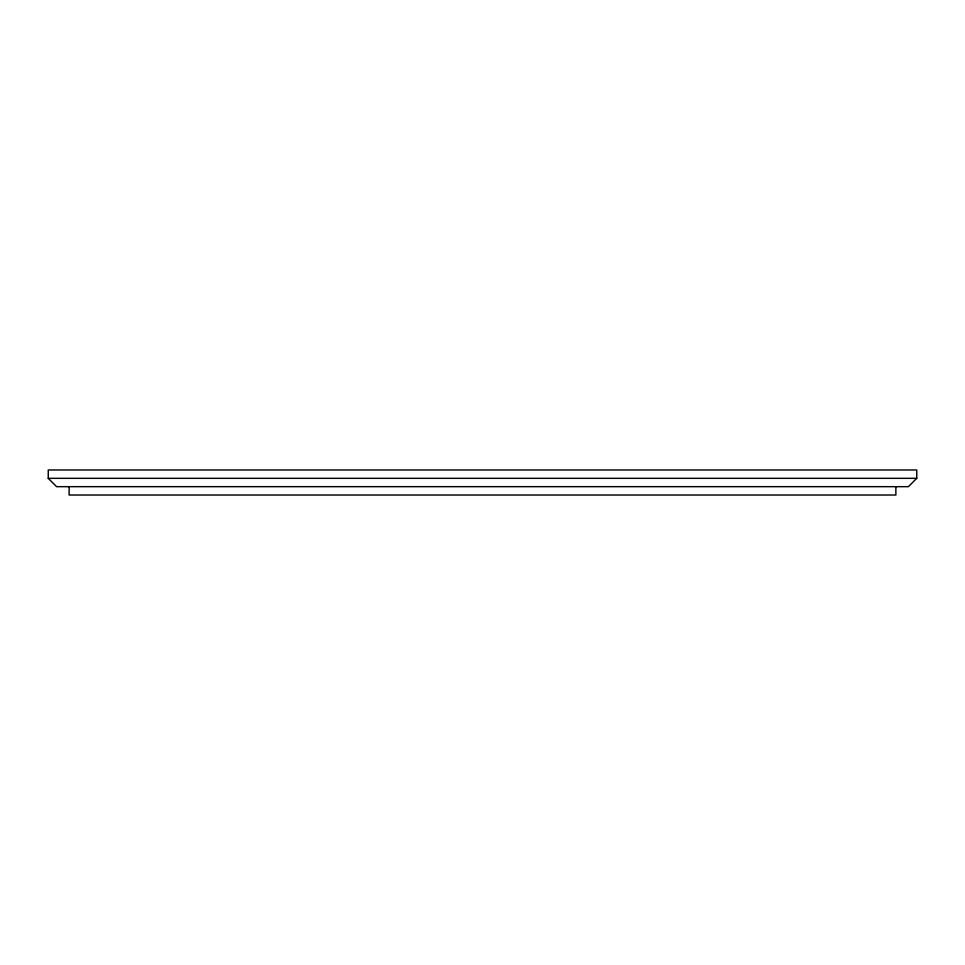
<?xml version="1.0" encoding="UTF-8"?>
<svg xmlns="http://www.w3.org/2000/svg" width="965" height="965" viewBox="0 0 965 965"><rect width="100%" height="100%" fill="white"/><g stroke="black" fill="none" stroke-linecap="round" stroke-linejoin="round"><path stroke-width="1.45" d="M916.75 478.326L908.403 486.674L56.597 486.674L48.25 478.326L48.25 469.979L916.75 469.979L916.75 478.326L48.25 478.326M895.87 486.674L895.87 495.021L69.13 495.021L69.13 486.674"/></g></svg>
